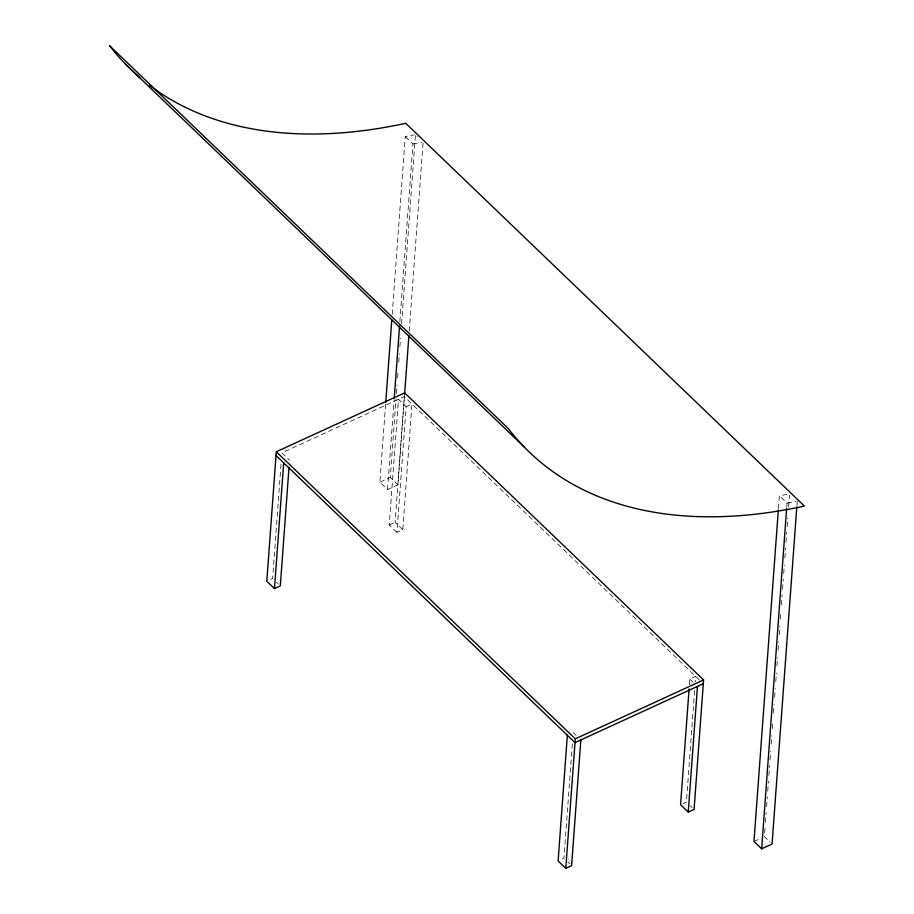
<?xml version="1.0" encoding="UTF-8"?>
<svg xmlns="http://www.w3.org/2000/svg" width="914" height="914" viewBox="0 0 914 914"><rect width="100%" height="100%" fill="white"/><g stroke="black" fill="none" stroke-linecap="round" stroke-linejoin="round"><path stroke-width="0.69" stroke-dasharray="4.57 3.43" d="M281.032 464.152L272.635 578.539L269.127 580.15M404.422 396.619L397.956 484.808L387.536 489.584L379.87 482.226L385.617 403.977M392.197 314.359L405.256 136.529L414.179 134.884M387.536 489.584L394.117 399.966M399.864 321.717L412.922 143.886L405.256 136.529M397.956 484.808L390.289 477.451L396.025 399.212M396.448 393.523L397.076 384.988M397.59 377.882L398.116 370.764M398.744 362.23L399.372 353.695M399.898 346.589L400.515 338.054M401.566 323.83L415.459 134.655L417.378 136.494M396.927 532.371L389.261 525.013L398.493 399.315L406.159 406.673L396.927 532.371L402.766 529.697L411.986 403.999L406.159 406.673M402.766 529.697L395.099 522.328L404.605 392.871M409.232 331.188L423.125 142.013M572.347 743.87L563.949 858.257L559.288 860.405M689.396 684.689L689.807 679.033L695.645 676.36L695.223 682.015M694.606 690.481L686.414 802.058L682.907 803.657M778.431 508.55L779.368 495.754L788.291 494.108M786.726 507.384L787.034 503.111L779.368 495.754M765.018 828.13L764.39 836.664L770.148 842.194M765.441 822.44L766.172 812.489M766.583 806.799L767.314 796.837M767.737 791.147L768.468 781.196M768.891 775.506L769.622 765.544M770.034 759.854L770.662 751.319M771.188 744.213L771.816 735.679M772.33 728.572L772.856 721.454M773.484 712.92L774.112 704.386M774.626 697.279L775.255 688.745M775.78 681.627L776.409 673.092M776.934 665.986L777.551 657.452M778.077 650.334L778.705 641.799M779.231 634.693L779.859 626.159M780.373 619.041L780.899 611.934M781.424 604.817L782.156 594.865M782.567 589.176L783.298 579.213M783.721 573.524L784.349 564.989M784.863 557.883L785.594 547.92M786.017 542.231L786.748 532.279M787.171 526.59L787.788 518.055M788.633 506.676L789.468 495.297M796.917 505.499L797.236 501.238M379.87 482.226L390.289 477.451M389.261 525.013L395.099 522.328M753.981 841.451L760.928 838.264M412.922 143.886L421.845 142.253M787.034 503.111L795.957 501.466M699.473 680.039L404.319 396.642L281.866 452.853L289.532 460.21M689.807 679.033L693.646 682.724M690.241 805.737L692.161 807.576M573.181 732.571L576.048 735.336M276.462 582.218L278.382 584.057M567.777 861.948L569.696 863.787"/><path stroke-width="1.37" d="M689.087 688.928L680.576 804.731L688.242 812.089L694.08 809.416L703.586 679.947L404.605 392.871L276.302 451.756L266.797 581.213L274.463 588.582L280.301 585.897L289.007 467.271M274.463 588.582L283.694 462.884M385.719 402.56L391.775 320.049M394.22 398.538L399.555 325.99M404.639 393.774L408.912 335.461M567.343 735.244L558.111 860.942L565.777 868.3L571.616 865.627L580.847 739.929M565.777 868.3L575.294 738.843L276.302 451.756M688.242 812.089L697.473 686.403M778.328 509.978L753.981 841.451L761.648 848.809L772.056 844.033L796.814 506.927M761.648 848.809L786.611 508.801M575.294 738.843L703.586 679.947M703.312 683.718L575.009 742.614L276.028 455.526M125.309 63.934L523.951 446.718M149.645 85.459A637.458 364.206 -46.2 0 0 405.77 123.31L804.411 506.082A637.458 364.206 -46.2 0 1 508.23 428.472L109.589 45.7A637.458 364.206 -46.2 0 0 139.716 77.473"/></g></svg>
